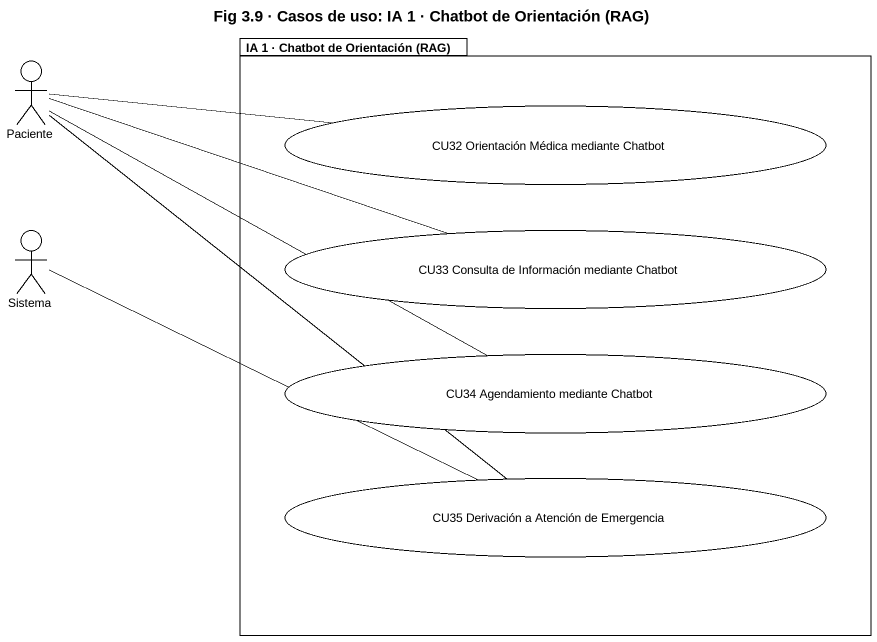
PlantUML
@startuml
title Fig 3.9 · Casos de uso: IA 1 · Chatbot de Orientación (RAG)
actor Paciente
package "IA 1 · Chatbot de Orientación (RAG)" as IA_1_Chatbot_de_Orientación {
  usecase "CU32 Orientación Médica mediante Chatbot" as CU32_Orientación_Médica
  usecase "CU33 Consulta de Información mediante Chatbot" as CU33_Consulta_de
  usecase "CU34 Agendamiento mediante Chatbot" as CU34_Agendamiento_mediante
  usecase "CU35 Derivación a Atención de Emergencia" as CU35_Derivación_a_Atención
}
actor Sistema
Paciente -right- CU32_Orientación_Médica
Paciente -right- CU33_Consulta_de
Paciente -right- CU34_Agendamiento_mediante
Paciente -- CU35_Derivación_a_Atención
Sistema -right- CU35_Derivación_a_Atención
@enduml
